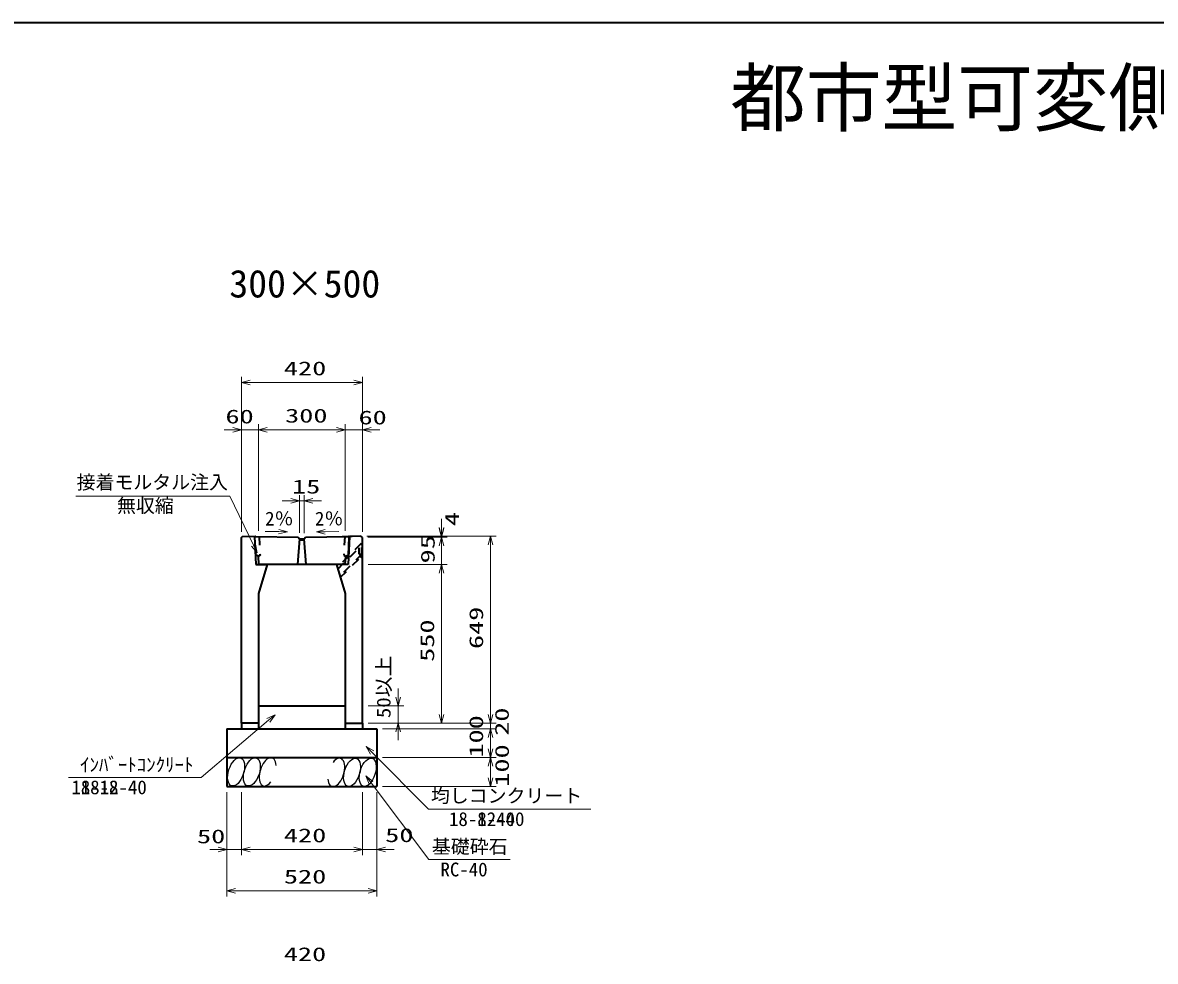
# Model space of a CAD drawing. Units: millimetres on the paper. Extents: x 15 to 1218, y 8 to 859.
# Drawn here: x 448.1 to 644.6, y 695.6 to 858.6 of the extents above; entities that cross this region are included whole.
import ezdxf
from ezdxf.enums import TextEntityAlignment as Align

# ---------------------------------------------------------------- set-up
doc = ezdxf.new("R2010")
doc.units = ezdxf.units.MM
doc.linetypes.add('USER3', pattern=[3, 1.5, -1.5])
for name, color, linetype, lineweight in [('D-STR-DIM（寸法）', 7, 'Continuous', 13), ('D-STR-HTXT(均しCON-旗)', 7, 'Continuous', 13), ('D-STR-HTXT(基礎砕石-旗)', 7, 'Continuous', 13), ('D-STR-HTXT（旗上げ）', 7, 'Continuous', 13), ('D-STR-STRF(グリ)', 7, 'Continuous', 25), ('D-STR（構造物）', 1, 'Continuous', 35)]:
    doc.layers.add(name, color=color, linetype=linetype, lineweight=lineweight)
doc.layers.add('D-STR-TXT(文字)', color=7, linetype='Continuous')
doc.styles.add('ＭＳ ゴシック', font='')
doc.styles.get('ＭＳ ゴシック').set_extended_font_data('MS Gothic')

# ---------------------------------------------------------------- blocks, each defined once
blk = doc.blocks.new('_Open30')
at = {"color": 7, "linetype": 'Continuous', "lineweight": 13}
for p, q in [((-1, 0.2679), (0, 0)), ((0, 0), (-1, -0.2679)), ((0, 0), (-1, 0))]:
    blk.add_line(p, q, dxfattribs=at)

msp = doc.modelspace()

# ---------------------------------------------------------------- linework, layer by layer
at = {"layer": 'D-STR-DIM（寸法）'}
for p, q in [((486.042, 788.922), (486.042, 797.13)), ((486.042, 788.922), (486.042, 797.13)), ((487.542, 796.13), (505.542, 796.13)), ((487.542, 796.13), (505.542, 796.13)), ((507.042, 788.922), (507.042, 797.13)), ((507.042, 788.922), (507.042, 797.13)), ((486.042, 770.219), (486.042, 788.922)), ((486.042, 770.219), (486.042, 788.922)), ((489.042, 770.41), (489.042, 788.922)), ((489.042, 770.41), (489.042, 788.922)), ((489.042, 770.41), (489.042, 788.922)), ((489.042, 770.41), (489.042, 788.922)), ((504.042, 770.41), (504.042, 788.922)), ((504.042, 770.41), (504.042, 788.922)), ((504.042, 770.41), (504.042, 788.922)), ((504.042, 770.41), (504.042, 788.922)), ((507.042, 770.219), (507.042, 788.922)), ((507.042, 770.219), (507.042, 788.922)), ((484.542, 787.922), (483.042, 787.922)), ((484.542, 787.922), (483.042, 787.922)), ((486.042, 787.922), (489.042, 787.922)), ((486.042, 787.922), (489.042, 787.922)), ((490.542, 787.922), (492.042, 787.922)), ((490.542, 787.922), (502.542, 787.922)), ((490.542, 787.922), (492.042, 787.922)), ((490.542, 787.922), (502.542, 787.922)), ((502.542, 787.922), (501.042, 787.922)), ((502.542, 787.922), (501.042, 787.922)), ((504.042, 787.922), (507.042, 787.922)), ((504.042, 787.922), (507.042, 787.922)), ((508.542, 787.922), (510.042, 787.922)), ((508.542, 787.922), (510.042, 787.922)), ((496.148, 770.015), (496.148, 776.609)), ((496.148, 770.015), (496.148, 776.609)), ((496.94, 770), (496.94, 776.609)), ((496.94, 770), (496.94, 776.609)), ((494.648, 775.609), (493.148, 775.609)), ((494.648, 775.609), (493.148, 775.609)), ((496.148, 775.609), (496.94, 775.609)), ((496.148, 775.609), (496.94, 775.609)), ((498.44, 775.609), (499.94, 775.609)), ((498.44, 775.609), (499.94, 775.609)), ((520.747, 770.964), (520.747, 772.464)), ((520.747, 770.964), (520.747, 772.464)), ((520.747, 770.772), (520.747, 772.272)), ((520.747, 770.772), (520.747, 772.272)), ((490.156, 770.292), (492.518, 770.245)), ((490.156, 770.292), (492.518, 770.245)), ((502.956, 770.275), (500.595, 770.227)), ((502.956, 770.275), (500.595, 770.227)), ((507.792, 769.464), (521.747, 769.464)), ((507.792, 769.464), (521.747, 769.464)), ((507.988, 769.272), (521.747, 769.272)), ((507.988, 769.272), (521.747, 769.272)), ((507.988, 769.272), (521.747, 769.272)), ((507.988, 769.272), (521.747, 769.272)), ((508.792, 769.464), (530.245, 769.464)), ((520.747, 769.272), (520.747, 769.464)), ((520.747, 769.272), (520.747, 769.464)), ((520.747, 764.517), (520.747, 769.272)), ((520.747, 764.517), (520.747, 769.272)), ((520.747, 767.772), (520.747, 766.272)), ((520.747, 767.772), (520.747, 766.272)), ((529.245, 738.517), (529.245, 767.964)), ((508.042, 764.517), (521.747, 764.517)), ((508.042, 764.517), (521.747, 764.517)), ((508.042, 764.517), (521.747, 764.517)), ((520.747, 763.017), (520.747, 761.517)), ((520.747, 738.517), (520.747, 763.017)), ((520.747, 763.017), (520.747, 761.517)), ((513.231, 741.517), (513.231, 743.017)), ((513.231, 741.517), (513.231, 743.017)), ((508.042, 740.017), (514.231, 740.017)), ((508.042, 740.017), (514.231, 740.017)), ((513.231, 737.017), (513.231, 740.017)), ((513.231, 737.017), (513.231, 740.017)), ((529.245, 738.517), (529.245, 740.017)), ((529.245, 738.517), (529.245, 740.017)), ((508.042, 737.017), (530.245, 737.017)), ((508.042, 737.017), (530.245, 737.017)), ((508.042, 737.017), (514.231, 737.017)), ((508.042, 737.017), (530.245, 737.017)), ((508.042, 737.017), (521.747, 737.017)), ((508.042, 737.017), (514.231, 737.017)), ((529.245, 736.017), (529.245, 737.017)), ((529.245, 736.017), (529.245, 737.017)), ((510.542, 736.017), (530.245, 736.017)), ((510.542, 736.017), (530.245, 736.017)), ((510.542, 736.017), (530.245, 736.017)), ((510.542, 736.017), (530.245, 736.017)), ((513.231, 735.517), (513.231, 734.017)), ((513.231, 735.517), (513.231, 734.017)), ((529.245, 732.517), (529.245, 734.517)), ((529.245, 734.517), (529.245, 733.017)), ((529.245, 732.517), (529.245, 734.517)), ((529.245, 734.517), (529.245, 733.017)), ((510.542, 731.017), (530.245, 731.017)), ((510.542, 731.017), (530.245, 731.017)), ((510.542, 731.017), (530.245, 731.017)), ((510.542, 731.017), (530.245, 731.017)), ((529.245, 727.517), (529.245, 729.517)), ((529.245, 727.517), (529.245, 729.517)), ((510.542, 726.017), (530.245, 726.017)), ((510.542, 726.017), (530.245, 726.017)), ((483.542, 725.017), (483.542, 714.05)), ((483.542, 725.017), (483.542, 714.05)), ((483.542, 724.017), (483.542, 706.892)), ((483.542, 724.017), (483.542, 706.892)), ((486.042, 725.017), (486.042, 714.05)), ((486.042, 725.017), (486.042, 714.05)), ((486.042, 724.017), (486.042, 714.05)), ((486.042, 724.017), (486.042, 714.05)), ((507.042, 725.017), (507.042, 714.05)), ((507.042, 725.017), (507.042, 714.05)), ((507.042, 724.017), (507.042, 714.05)), ((507.042, 724.017), (507.042, 714.05)), ((509.542, 725.017), (509.542, 714.05)), ((509.542, 725.017), (509.542, 714.05)), ((509.542, 724.017), (509.542, 706.892)), ((509.542, 724.017), (509.542, 706.892)), ((482.042, 715.05), (480.542, 715.05)), ((482.042, 715.05), (480.542, 715.05)), ((483.542, 715.05), (486.042, 715.05)), ((483.542, 715.05), (486.042, 715.05)), ((487.542, 715.05), (505.542, 715.05)), ((487.542, 715.05), (489.042, 715.05)), ((487.542, 715.05), (505.542, 715.05)), ((487.542, 715.05), (489.042, 715.05)), ((505.542, 715.05), (504.042, 715.05)), ((505.542, 715.05), (504.042, 715.05)), ((507.042, 715.05), (509.542, 715.05)), ((507.042, 715.05), (509.542, 715.05)), ((511.042, 715.05), (512.542, 715.05)), ((511.042, 715.05), (512.542, 715.05)), ((485.042, 707.892), (508.042, 707.892)), ((485.042, 707.892), (508.042, 707.892))]:
    msp.add_line(p, q, dxfattribs=at)
at = {"layer": 'D-STR-HTXT(均しCON-旗)'}
for points in [[(456.05, 727.586), (479.084, 727.586), (490.741, 737.497)], [(456.05, 727.586), (479.084, 727.586), (490.741, 737.497)], [(546.69, 722.069), (518.483, 722.069), (508.76, 731.886)], [(546.69, 722.069), (518.483, 722.069), (508.76, 731.886)]]:
    msp.add_lwpolyline(points, dxfattribs=at)
at = {"layer": 'D-STR-HTXT(基礎砕石-旗)'}
msp.add_lwpolyline([(532.664, 713.32), (518.56, 713.32), (508.556, 726.646)], dxfattribs=at)
msp.add_lwpolyline([(532.664, 713.32), (518.56, 713.32), (508.556, 726.646)], dxfattribs=at)
at = {"layer": 'D-STR-HTXT（旗上げ）'}
msp.add_lwpolyline([(457.319, 776.406), (484.039, 776.406), (488.133, 767.896)], dxfattribs=at)
at = {"layer": 'D-STR-STRF(グリ)'}
for centre, major_axis in [((485.137, 728.54), (0.79, 2.421)), ((485.137, 728.54), (0.79, 2.421)), ((487.858, 728.54), (0.79, 2.421)), ((487.858, 728.54), (0.79, 2.421)), ((505.247, 728.459), (-0.771, -2.427)), ((505.247, 728.459), (-0.771, -2.427)), ((507.968, 728.481), (-0.771, -2.427)), ((507.968, 728.481), (-0.771, -2.427))]:
    msp.add_ellipse(centre, major_axis=major_axis, ratio=0.5139, dxfattribs=at)
for centre, major_axis in [((490.599, 728.54), (0.79, 2.421)), ((490.599, 728.54), (0.79, 2.421)), ((502.506, 728.438), (-0.771, -2.427)), ((502.506, 728.438), (-0.771, -2.427))]:
    msp.add_ellipse(centre, major_axis=major_axis, ratio=0.5139, start_param=5.3575563, end_param=10.3750652, dxfattribs=at)
at = {"layer": 'D-STR（構造物）', "color": 2}
msp.add_line((15.017, 858.622), (1218.361, 858.622), dxfattribs=at)
at = {"layer": 'D-STR（構造物）'}
for p, q in [((486.042, 769.219), (486.292, 769.464)), ((486.042, 769.219), (486.292, 769.464)), ((486.042, 747.017), (486.042, 769.219)), ((486.042, 737.017), (486.042, 769.219)), ((486.292, 769.464), (488.292, 769.424)), ((486.292, 769.464), (488.292, 769.424)), ((488.292, 769.424), (488.542, 764.517)), ((488.292, 769.424), (488.542, 764.517)), ((488.535, 766.138), (488.375, 769.262)), ((488.535, 766.138), (488.375, 769.262)), ((488.528, 769.42), (495.917, 769.272)), ((488.528, 769.42), (495.917, 769.272)), ((496.147, 769.017), (495.792, 764.517)), ((496.147, 769.017), (495.792, 764.517)), ((495.917, 769.272), (496.147, 769.017)), ((495.917, 769.272), (496.147, 769.017)), ((496.214, 768.767), (496.147, 769.017)), ((496.147, 769.017), (496.937, 769.017)), ((496.214, 768.767), (496.147, 769.017)), ((496.147, 769.017), (496.937, 769.017)), ((496.87, 768.767), (496.214, 768.767)), ((496.87, 768.767), (496.214, 768.767)), ((496.937, 769.017), (496.87, 768.767)), ((496.937, 769.017), (496.87, 768.767)), ((496.937, 769.017), (497.167, 769.272)), ((496.937, 769.017), (497.167, 769.272)), ((497.292, 764.517), (496.937, 769.017)), ((497.292, 764.517), (496.937, 769.017)), ((497.167, 769.272), (504.556, 769.42)), ((497.167, 769.272), (504.556, 769.42)), ((503.542, 769.399), (505.292, 769.434)), ((503.542, 769.399), (505.292, 769.434)), ((504.792, 769.424), (504.542, 764.517)), ((504.792, 769.424), (504.542, 764.517)), ((504.709, 769.262), (504.555, 766.139)), ((504.709, 769.262), (504.626, 767.639)), ((506.792, 769.464), (504.792, 769.424)), ((506.792, 769.464), (504.792, 769.424)), ((507.042, 769.219), (506.792, 769.464)), ((507.042, 769.219), (506.792, 769.464)), ((507.042, 747.017), (507.042, 769.219)), ((507.042, 737.017), (507.042, 769.219)), ((488.987, 766.017), (488.535, 766.138)), ((488.542, 764.517), (490.542, 764.517)), ((489.067, 764.517), (488.991, 766.017)), ((490.542, 764.517), (489.042, 759.517)), ((490.542, 764.517), (489.042, 759.517)), ((504.017, 764.517), (489.067, 764.517)), ((502.542, 764.517), (504.042, 759.517)), ((502.542, 764.517), (504.042, 759.517)), ((504.542, 764.517), (502.542, 764.517)), ((504.094, 766.017), (504.017, 764.517)), ((504.098, 766.017), (504.555, 766.139)), ((489.042, 759.517), (489.042, 737.017)), ((489.042, 759.517), (489.042, 737.017)), ((504.042, 759.517), (504.042, 737.017)), ((504.042, 749.517), (504.042, 737.017)), ((489.042, 740.017), (504.042, 740.017)), ((489.042, 740.017), (504.042, 740.017)), ((489.042, 737.017), (486.042, 737.017)), ((486.042, 737.017), (486.042, 736.017)), ((489.042, 737.017), (486.042, 737.017)), ((486.042, 737.017), (486.042, 736.017)), ((489.042, 737.017), (489.042, 736.017)), ((489.042, 737.017), (489.042, 736.017)), ((504.042, 737.017), (507.042, 737.017)), ((504.042, 737.017), (504.042, 736.017)), ((504.042, 737.017), (507.042, 737.017)), ((504.042, 737.017), (504.042, 736.017)), ((507.042, 737.017), (507.042, 736.017)), ((507.042, 737.017), (507.042, 736.017)), ((483.542, 736.017), (509.542, 736.017)), ((483.542, 736.017), (483.542, 726.017)), ((483.542, 736.017), (509.542, 736.017)), ((483.542, 736.017), (483.542, 726.017)), ((509.542, 736.017), (509.542, 726.017)), ((509.542, 736.017), (509.542, 726.017)), ((483.542, 731.017), (509.542, 731.017)), ((483.542, 731.017), (509.542, 731.017)), ((483.542, 726.017), (509.542, 726.017)), ((483.542, 726.017), (509.542, 726.017))]:
    msp.add_line(p, q, dxfattribs=at)
at = {"layer": 'D-STR（構造物）', "linetype": 'USER3'}
for p, q in [((489.119, 769.408), (489.209, 767.639)), ((489.119, 769.408), (489.286, 766.139)), ((503.965, 769.408), (503.803, 766.139)), ((503.965, 769.408), (503.875, 767.639)), ((506.792, 768.125), (502.69, 764.023)), ((506.792, 768.125), (502.69, 764.023)), ((502.771, 763.754), (506.967, 767.95)), ((502.771, 763.754), (506.967, 767.95)), ((506.467, 766.365), (506.467, 767.45)), ((506.467, 766.365), (506.467, 767.45)), ((506.967, 767.95), (506.719, 768.198)), ((506.967, 767.95), (506.719, 768.198)), ((506.967, 766.02), (506.967, 767.95)), ((506.967, 766.02), (506.967, 767.95)), ((489.286, 766.139), (488.991, 766.017)), ((506.967, 766.365), (503.137, 762.534)), ((506.967, 766.365), (503.137, 762.534)), ((503.211, 762.289), (506.967, 766.045)), ((503.211, 762.289), (506.967, 766.045)), ((503.803, 766.139), (504.098, 766.017)), ((506.467, 766.365), (506.967, 766.365)), ((506.467, 766.365), (506.967, 766.365)), ((506.719, 765.773), (506.967, 766.02)), ((506.719, 765.773), (506.967, 766.02))]:
    msp.add_line(p, q, dxfattribs=at)
at = {"layer": 'D-STR（構造物）'}
for centre, start, end in [((488.525, 769.27), 88.85201, 182.91704), ((488.525, 769.27), 88.85201, 182.91704), ((504.559, 769.27), 357.08295, 91.14798), ((504.559, 769.27), 357.08295, 91.14798)]:
    msp.add_arc(centre, 0.15, start, end, dxfattribs=at)

# ---------------------------------------------------------------- block references
at = {"layer": 'D-STR-DIM（寸法）', "xscale": 1.5, "yscale": 1.5}
for p, rotation in [((486.042, 796.13), 180), ((486.042, 796.13), 180), ((489.042, 787.922), 180), ((489.042, 787.922), 180), ((489.042, 787.922), 180), ((489.042, 787.922), 180), ((507.042, 787.922), 180), ((507.042, 787.922), 180), ((496.94, 775.609), 180), ((496.94, 775.609), 180), ((494.017, 770.215), 358.85424), ((494.017, 770.215), 358.85424), ((499.095, 770.197), 181.14576), ((499.095, 770.197), 181.14576), ((520.747, 769.464), 270), ((520.747, 769.464), 270), ((520.747, 769.272), 270), ((520.747, 769.272), 270), ((520.747, 769.272), 90), ((520.747, 769.272), 90), ((529.245, 769.464), 90), ((520.747, 764.517), 90), ((520.747, 764.517), 90), ((520.747, 764.517), 90), ((513.231, 740.017), 270), ((513.231, 740.017), 270), ((513.231, 737.017), 90), ((513.231, 737.017), 90), ((520.747, 737.017), 270), ((529.245, 737.017), 270), ((529.245, 737.017), 270), ((529.245, 737.017), 270), ((529.245, 736.017), 90), ((529.245, 736.017), 90), ((529.245, 736.017), 90), ((529.245, 736.017), 90), ((529.245, 731.017), 270), ((529.245, 731.017), 270), ((529.245, 731.017), 90), ((529.245, 731.017), 90), ((529.245, 726.017), 270), ((529.245, 726.017), 270), ((486.042, 715.05), 180), ((486.042, 715.05), 180), ((486.042, 715.05), 180), ((486.042, 715.05), 180), ((509.542, 715.05), 180), ((509.542, 715.05), 180), ((483.542, 707.892), 180), ((483.542, 707.892), 180)]:
    msp.add_blockref('_Open30', p, dxfattribs=dict(at, rotation=rotation))
for p in [(507.042, 796.13), (507.042, 796.13), (486.042, 787.922), (486.042, 787.922), (504.042, 787.922), (504.042, 787.922), (504.042, 787.922), (504.042, 787.922), (496.148, 775.609), (496.148, 775.609), (483.542, 715.05), (483.542, 715.05), (507.042, 715.05), (507.042, 715.05), (507.042, 715.05), (507.042, 715.05), (509.542, 707.892), (509.542, 707.892)]:
    msp.add_blockref('_Open30', p, dxfattribs=at)
at = {"layer": 'D-STR-HTXT(均しCON-旗)', "xscale": 1.5, "yscale": 1.5}
for p, rotation in [((491.884, 738.469), 40.37163), ((491.884, 738.469), 40.37163), ((507.704, 732.952), 134.72505), ((507.704, 732.952), 134.72505)]:
    msp.add_blockref('_Open30', p, dxfattribs=dict(at, rotation=rotation))
at = {"layer": 'D-STR-HTXT(基礎砕石-旗)', "xscale": 1.5, "yscale": 1.5, "rotation": 126.89552}
msp.add_blockref('_Open30', (507.656, 727.845), dxfattribs=at)
msp.add_blockref('_Open30', (507.656, 727.845), dxfattribs=at)
at = {"layer": 'D-STR-HTXT（旗上げ）', "xscale": 1.5, "yscale": 1.5, "rotation": 295.69073}
msp.add_blockref('_Open30', (488.784, 766.544), dxfattribs=at)

# ---------------------------------------------------------------- texts
at = {"layer": 'D-STR-DIM（寸法）', "style": 'ＭＳ ゴシック', "width": 1.5}
for s, p in [('420', (493.417, 796.668)), ('420', (493.417, 796.668)), ('60', (483.278, 788.315)), ('60', (483.278, 788.315)), ('300', (493.626, 788.459)), ('300', (493.626, 788.459)), ('60', (506.362, 788.145)), ('60', (506.362, 788.145)), ('15', (494.831, 776.147)), ('15', (494.831, 776.147)), ('50', (478.345, 715.417)), ('50', (478.345, 715.417)), ('420', (493.417, 715.587)), ('420', (493.417, 715.587)), ('50', (510.994, 715.625)), ('50', (510.994, 715.625)), ('520', (493.417, 708.43)), ('520', (493.417, 708.43)), ('420', (493.397, 694.957)), ('420', (493.397, 694.957))]:
    msp.add_text(s, height=2.405, dxfattribs=at).set_placement(p, align=Align.BOTTOM_LEFT)
at = {"layer": 'D-STR-DIM（寸法）', "style": 'ＭＳ ゴシック'}
for rotation, p in [(0.01, (490.163, 770.59)), (0.01, (490.163, 770.59)), (359.99, (498.811, 770.587)), (359.99, (498.811, 770.587))]:
    msp.add_text('2％', height=2.405, rotation=rotation, dxfattribs=at).set_placement(p, align=Align.BOTTOM_LEFT)
for s, width, p in [('4', 1.5, (524.511, 771.213)), ('4', 1.5, (524.511, 771.213)), ('95', 1.5, (520.303, 764.737)), ('95', 1.5, (520.303, 764.737)), ('649', 1.5, (528.708, 749.861)), ('550', 1.5, (520.21, 747.642)), ('50以上', 1.1, (512.65, 737.88)), ('50以上', 1.1, (512.65, 737.88)), ('20', 1.5, (533.159, 734.798)), ('20', 1.5, (533.159, 734.798)), ('100', 1.5, (528.708, 731.017)), ('100', 1.5, (528.708, 731.017)), ('100', 1.5, (533.18, 725.962)), ('100', 1.5, (533.18, 725.962))]:
    msp.add_text(s, height=2.405, rotation=90, dxfattribs=dict(at, width=width)).set_placement(p, align=Align.BOTTOM_LEFT)
at = {"layer": 'D-STR-HTXT(均しCON-旗)', "style": 'ＭＳ ゴシック'}
for s, p in [('ｲﾝﾊﾞｰﾄｺﾝｸﾘｰﾄ', (458.052, 727.87)), ('ｲﾝﾊﾞｰﾄｺﾝｸﾘｰﾄ', (458.052, 727.87)), ('18-12-40', (456.547, 723.935)), ('18-8-40', (458.172, 723.935)), ('均しコンクリート', (518.929, 722.48)), ('均しコンクリート', (518.929, 722.48)), ('18-12-40', (522.064, 718.419)), ('18-8-40', (522.064, 718.419))]:
    msp.add_text(s, height=2.405, dxfattribs=at).set_placement(p, align=Align.BOTTOM_LEFT)
at = {"layer": 'D-STR-HTXT(基礎砕石-旗)', "style": 'ＭＳ ゴシック'}
for s, p in [('基礎砕石', (519.096, 713.654)), ('基礎砕石', (519.096, 713.654)), ('RC-40', (520.584, 709.669)), ('RC-40', (520.584, 709.669))]:
    msp.add_text(s, height=2.405, dxfattribs=at).set_placement(p, align=Align.BOTTOM_LEFT)
at = {"layer": 'D-STR-HTXT（旗上げ）', "style": 'ＭＳ ゴシック'}
for s, p in [('接着モルタル注入', (457.464, 776.909)), ('無収縮', (464.468, 772.832))]:
    msp.add_text(s, height=2.405, dxfattribs=at).set_placement(p, align=Align.BOTTOM_LEFT)
at = {"layer": 'D-STR-TXT(文字)', "style": 'ＭＳ ゴシック'}
for s, height, p in [('都市型可変側溝標準図', 9.621, (570.873, 837.898)), ('300×500', 4.811, (483.954, 809.46))]:
    msp.add_text(s, height=height, dxfattribs=at).set_placement(p, align=Align.BOTTOM_LEFT)

doc.saveas('drawing.dxf')
